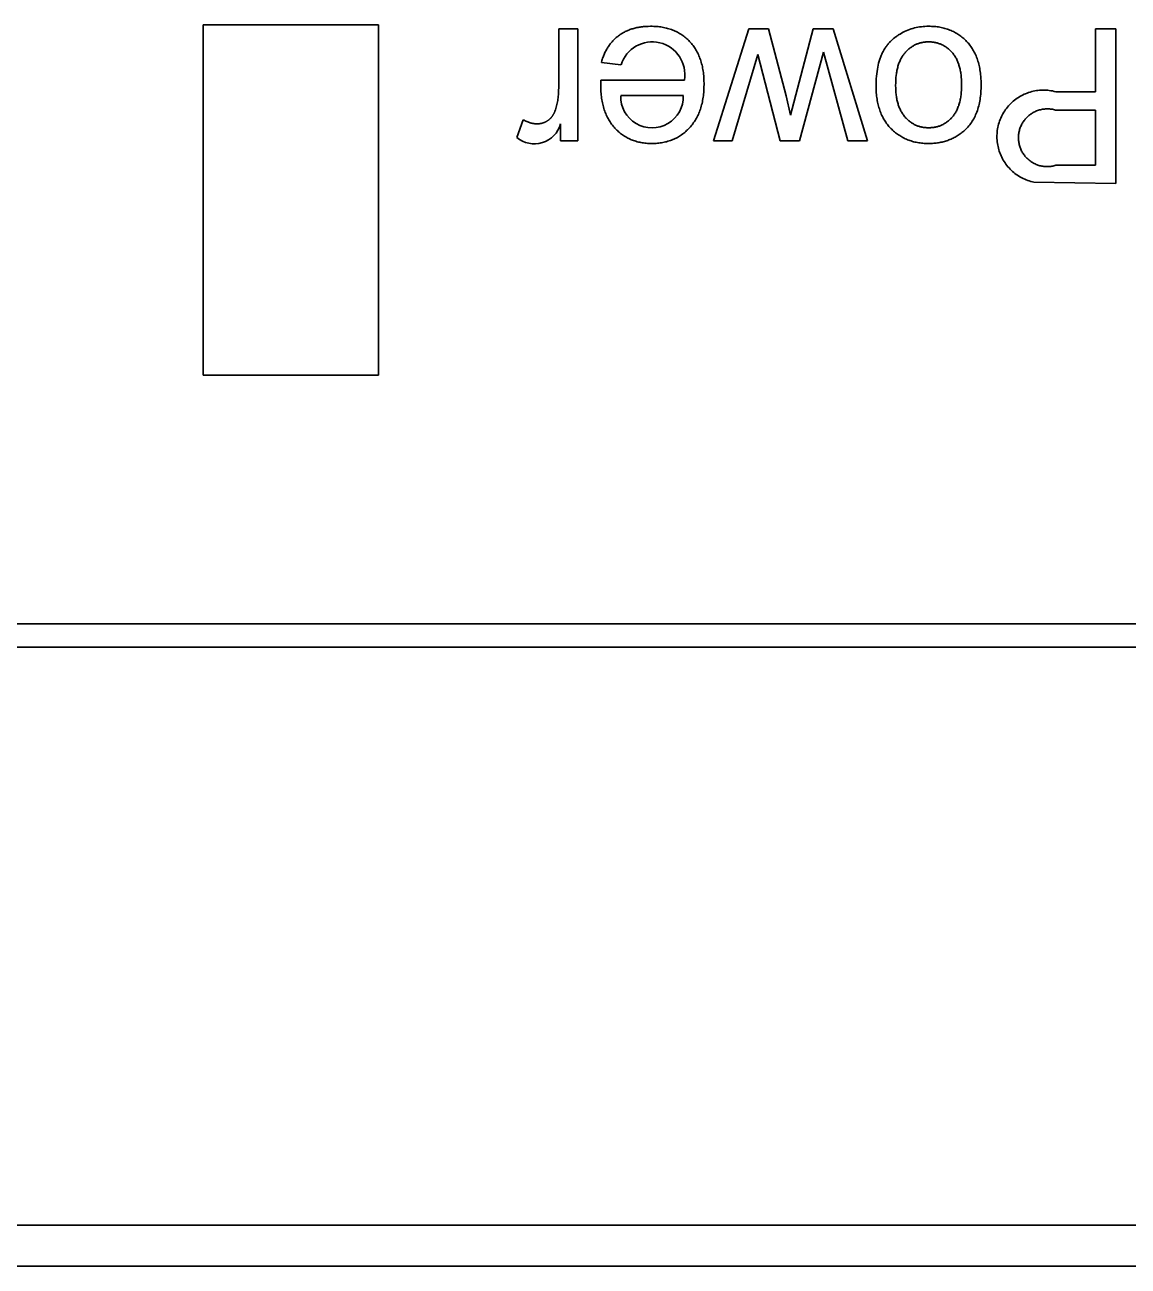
# Model space of a CAD drawing. Extents: x -1322 to 4351, y -2014 to 1793.
# Drawn here: x 684.38 to 703.28, y -631.12 to -609.86 of the extents above; entities that cross this region are included whole.
import ezdxf

# ---------------------------------------------------------------- set-up
doc = ezdxf.new("R2010")
doc.units = 0
doc.header["$MEASUREMENT"] = 0
doc.layers.add('01 Basic thick', color=7, linetype='CONTINUOUS', lineweight=35)

msp = doc.modelspace()

# ---------------------------------------------------------------- linework, layer by layer
at = {"layer": '01 Basic thick'}
for p, q in [((690.436, -609.863), (687.437, -609.863)), ((687.437, -609.863), (687.437, -615.862)), ((690.436, -615.862), (690.436, -609.863)), ((693.525, -609.931), (693.525, -610.936)), ((693.851, -609.931), (693.525, -609.931)), ((693.851, -611.852), (693.851, -609.931)), ((694.564, -610.041), (694.55, -610.05)), ((694.578, -610.031), (694.564, -610.041)), ((694.592, -610.021), (694.578, -610.031)), ((694.606, -610.012), (694.592, -610.021)), ((694.62, -610.004), (694.606, -610.012)), ((694.635, -609.995), (694.62, -610.004)), ((694.65, -609.987), (694.635, -609.995)), ((694.665, -609.979), (694.65, -609.987)), ((694.681, -609.972), (694.665, -609.979)), ((694.697, -609.965), (694.681, -609.972)), ((694.712, -609.958), (694.697, -609.965)), ((694.729, -609.952), (694.712, -609.958)), ((694.745, -609.945), (694.729, -609.952)), ((694.762, -609.939), (694.745, -609.945)), ((694.778, -609.934), (694.762, -609.939)), ((694.795, -609.929), (694.778, -609.934)), ((694.813, -609.924), (694.795, -609.929)), ((694.83, -609.919), (694.813, -609.924)), ((694.848, -609.915), (694.83, -609.919)), ((694.866, -609.911), (694.848, -609.915)), ((694.884, -609.907), (694.866, -609.911)), ((694.903, -609.904), (694.884, -609.907)), ((694.921, -609.901), (694.903, -609.904)), ((694.94, -609.898), (694.921, -609.901)), ((694.959, -609.896), (694.94, -609.898)), ((694.979, -609.894), (694.959, -609.896)), ((695.018, -609.89), (694.979, -609.894)), ((695.059, -609.889), (695.018, -609.89)), ((695.1, -609.888), (695.059, -609.889)), ((695.126, -609.888), (695.1, -609.888)), ((695.152, -609.889), (695.126, -609.888)), ((695.177, -609.89), (695.152, -609.889)), ((695.202, -609.892), (695.177, -609.89)), ((695.227, -609.894), (695.202, -609.892)), ((695.252, -609.897), (695.227, -609.894)), ((695.276, -609.9), (695.252, -609.897)), ((695.3, -609.904), (695.276, -609.9)), ((695.323, -609.908), (695.3, -609.904)), ((695.346, -609.913), (695.323, -609.908)), ((695.369, -609.918), (695.346, -609.913)), ((695.391, -609.924), (695.369, -609.918)), ((695.413, -609.931), (695.391, -609.924)), ((695.435, -609.937), (695.413, -609.931)), ((695.457, -609.945), (695.435, -609.937)), ((695.478, -609.953), (695.457, -609.945)), ((695.498, -609.961), (695.478, -609.953)), ((695.519, -609.97), (695.498, -609.961)), ((695.539, -609.979), (695.519, -609.97)), ((695.558, -609.989), (695.539, -609.979)), ((695.578, -610), (695.558, -609.989)), ((695.597, -610.01), (695.578, -610)), ((695.615, -610.022), (695.597, -610.01)), ((695.634, -610.034), (695.615, -610.022)), ((695.652, -610.046), (695.634, -610.034)), ((696.78, -609.931), (696.179, -611.852)), ((697.118, -609.931), (696.78, -609.931)), ((697.423, -611.081), (697.118, -609.931)), ((697.886, -609.931), (697.498, -611.409)), ((698.227, -609.931), (697.886, -609.931)), ((698.814, -611.852), (698.227, -609.931)), ((699.346, -610.036), (699.334, -610.045)), ((699.359, -610.028), (699.346, -610.036)), ((699.372, -610.021), (699.359, -610.028)), ((699.398, -610.006), (699.372, -610.021)), ((699.424, -609.991), (699.398, -610.006)), ((699.451, -609.978), (699.424, -609.991)), ((699.479, -609.966), (699.451, -609.978)), ((699.506, -609.954), (699.479, -609.966)), ((699.534, -609.944), (699.506, -609.954)), ((699.562, -609.934), (699.534, -609.944)), ((699.591, -609.925), (699.562, -609.934)), ((699.62, -609.917), (699.591, -609.925)), ((699.649, -609.91), (699.62, -609.917)), ((699.678, -609.904), (699.649, -609.91)), ((699.708, -609.899), (699.678, -609.904)), ((699.738, -609.895), (699.708, -609.899)), ((699.769, -609.892), (699.738, -609.895)), ((699.799, -609.89), (699.769, -609.892)), ((699.83, -609.888), (699.799, -609.89)), ((699.861, -609.888), (699.83, -609.888)), ((699.886, -609.888), (699.861, -609.888)), ((699.911, -609.889), (699.886, -609.888)), ((699.936, -609.89), (699.911, -609.889)), ((699.96, -609.892), (699.936, -609.89)), ((699.984, -609.894), (699.96, -609.892)), ((700.007, -609.897), (699.984, -609.894)), ((700.03, -609.9), (700.007, -609.897)), ((700.053, -609.904), (700.03, -609.9)), ((700.076, -609.908), (700.053, -609.904)), ((700.098, -609.913), (700.076, -609.908)), ((700.12, -609.918), (700.098, -609.913)), ((700.142, -609.924), (700.12, -609.918)), ((700.163, -609.931), (700.142, -609.924)), ((700.185, -609.937), (700.163, -609.931)), ((700.205, -609.945), (700.185, -609.937)), ((700.226, -609.952), (700.205, -609.945)), ((700.246, -609.961), (700.226, -609.952)), ((700.266, -609.97), (700.246, -609.961)), ((700.286, -609.979), (700.266, -609.97)), ((700.305, -609.989), (700.286, -609.979)), ((700.324, -609.999), (700.305, -609.989)), ((700.343, -610.01), (700.324, -609.999)), ((700.361, -610.021), (700.343, -610.01)), ((700.379, -610.033), (700.361, -610.021)), ((700.397, -610.046), (700.379, -610.033)), ((702.719, -609.931), (702.719, -611.009)), ((703.07, -609.931), (702.719, -609.931)), ((703.07, -612.582), (703.07, -609.931)), ((694.369, -610.246), (694.36, -610.261)), ((694.378, -610.232), (694.369, -610.246)), ((694.388, -610.218), (694.378, -610.232)), ((694.398, -610.205), (694.388, -610.218)), ((694.408, -610.191), (694.398, -610.205)), ((694.418, -610.178), (694.408, -610.191)), ((694.429, -610.165), (694.418, -610.178)), ((694.44, -610.153), (694.429, -610.165)), ((694.451, -610.14), (694.44, -610.153)), ((694.462, -610.128), (694.451, -610.14)), ((694.474, -610.116), (694.462, -610.128)), ((694.486, -610.105), (694.474, -610.116)), ((694.498, -610.093), (694.486, -610.105)), ((694.511, -610.082), (694.498, -610.093)), ((694.524, -610.071), (694.511, -610.082)), ((694.537, -610.061), (694.524, -610.071)), ((694.55, -610.05), (694.537, -610.061)), ((695.669, -610.059), (695.652, -610.046)), ((695.687, -610.073), (695.669, -610.059)), ((695.704, -610.087), (695.687, -610.073)), ((695.72, -610.101), (695.704, -610.087)), ((695.737, -610.116), (695.72, -610.101)), ((695.752, -610.132), (695.737, -610.116)), ((695.768, -610.148), (695.752, -610.132)), ((695.783, -610.164), (695.768, -610.148)), ((695.798, -610.181), (695.783, -610.164)), ((695.812, -610.198), (695.798, -610.181)), ((695.826, -610.216), (695.812, -610.198)), ((695.839, -610.234), (695.826, -610.216)), ((695.852, -610.252), (695.839, -610.234)), ((695.864, -610.271), (695.852, -610.252)), ((699.127, -610.247), (699.119, -610.259)), ((699.136, -610.235), (699.127, -610.247)), ((699.144, -610.223), (699.136, -610.235)), ((699.153, -610.212), (699.144, -610.223)), ((699.162, -610.201), (699.153, -610.212)), ((699.172, -610.189), (699.162, -610.201)), ((699.181, -610.178), (699.172, -610.189)), ((699.191, -610.168), (699.181, -610.178)), ((699.2, -610.157), (699.191, -610.168)), ((699.21, -610.147), (699.2, -610.157)), ((699.221, -610.136), (699.21, -610.147)), ((699.231, -610.126), (699.221, -610.136)), ((699.242, -610.117), (699.231, -610.126)), ((699.252, -610.107), (699.242, -610.117)), ((699.263, -610.097), (699.252, -610.107)), ((699.275, -610.088), (699.263, -610.097)), ((699.286, -610.079), (699.275, -610.088)), ((699.298, -610.07), (699.286, -610.079)), ((699.31, -610.061), (699.298, -610.07)), ((699.322, -610.053), (699.31, -610.061)), ((699.334, -610.045), (699.322, -610.053)), ((699.555, -610.251), (699.544, -610.259)), ((699.567, -610.243), (699.555, -610.251)), ((699.578, -610.235), (699.567, -610.243)), ((699.59, -610.228), (699.578, -610.235)), ((699.602, -610.22), (699.59, -610.228)), ((699.615, -610.214), (699.602, -610.22)), ((699.627, -610.207), (699.615, -610.214)), ((699.639, -610.202), (699.627, -610.207)), ((699.652, -610.196), (699.639, -610.202)), ((699.665, -610.191), (699.652, -610.196)), ((699.678, -610.186), (699.665, -610.191)), ((699.691, -610.181), (699.678, -610.186)), ((699.704, -610.177), (699.691, -610.181)), ((699.718, -610.173), (699.704, -610.177)), ((699.732, -610.17), (699.718, -610.173)), ((699.745, -610.167), (699.732, -610.17)), ((699.759, -610.164), (699.745, -610.167)), ((699.773, -610.162), (699.759, -610.164)), ((699.788, -610.16), (699.773, -610.162)), ((699.802, -610.158), (699.788, -610.16)), ((699.817, -610.157), (699.802, -610.158)), ((699.831, -610.156), (699.817, -610.157)), ((699.846, -610.155), (699.831, -610.156)), ((699.861, -610.155), (699.846, -610.155)), ((699.877, -610.155), (699.861, -610.155)), ((699.892, -610.156), (699.877, -610.155)), ((699.906, -610.157), (699.892, -610.156)), ((699.921, -610.158), (699.906, -610.157)), ((699.936, -610.16), (699.921, -610.158)), ((699.95, -610.162), (699.936, -610.16)), ((699.964, -610.164), (699.95, -610.162)), ((699.978, -610.167), (699.964, -610.164)), ((699.992, -610.17), (699.978, -610.167)), ((700.006, -610.173), (699.992, -610.17)), ((700.019, -610.177), (700.006, -610.173)), ((700.033, -610.181), (700.019, -610.177)), ((700.046, -610.186), (700.033, -610.181)), ((700.059, -610.19), (700.046, -610.186)), ((700.072, -610.196), (700.059, -610.19)), ((700.085, -610.201), (700.072, -610.196)), ((700.097, -610.207), (700.085, -610.201)), ((700.11, -610.213), (700.097, -610.207)), ((700.122, -610.22), (700.11, -610.213)), ((700.134, -610.227), (700.122, -610.22)), ((700.146, -610.234), (700.134, -610.227)), ((700.158, -610.242), (700.146, -610.234)), ((700.169, -610.25), (700.158, -610.242)), ((700.181, -610.259), (700.169, -610.25)), ((700.415, -610.058), (700.397, -610.046)), ((700.432, -610.072), (700.415, -610.058)), ((700.449, -610.086), (700.432, -610.072)), ((700.465, -610.1), (700.449, -610.086)), ((700.481, -610.115), (700.465, -610.1)), ((700.497, -610.13), (700.481, -610.115)), ((700.513, -610.146), (700.497, -610.13)), ((700.528, -610.163), (700.513, -610.146)), ((700.543, -610.179), (700.528, -610.163)), ((700.558, -610.197), (700.543, -610.179)), ((700.571, -610.214), (700.558, -610.197)), ((700.585, -610.233), (700.571, -610.214)), ((700.598, -610.251), (700.585, -610.233)), ((700.61, -610.27), (700.598, -610.251)), ((694.272, -610.454), (694.266, -610.472)), ((694.278, -610.436), (694.272, -610.454)), ((694.284, -610.419), (694.278, -610.436)), ((694.29, -610.402), (694.284, -610.419)), ((694.297, -610.385), (694.29, -610.402)), ((694.304, -610.369), (694.297, -610.385)), ((694.311, -610.353), (694.304, -610.369)), ((694.318, -610.337), (694.311, -610.353)), ((694.326, -610.321), (694.318, -610.337)), ((694.334, -610.306), (694.326, -610.321)), ((694.343, -610.29), (694.334, -610.306)), ((694.351, -610.275), (694.343, -610.29)), ((694.36, -610.261), (694.351, -610.275)), ((695.876, -610.29), (695.864, -610.271)), ((695.887, -610.31), (695.876, -610.29)), ((695.898, -610.33), (695.887, -610.31)), ((695.909, -610.351), (695.898, -610.33)), ((695.919, -610.372), (695.909, -610.351)), ((695.928, -610.393), (695.919, -610.372)), ((695.937, -610.415), (695.928, -610.393)), ((695.945, -610.437), (695.937, -610.415)), ((695.953, -610.459), (695.945, -610.437)), ((695.961, -610.482), (695.953, -610.459)), ((696.496, -611.852), (696.936, -610.371)), ((696.936, -610.371), (697.319, -611.852)), ((697.653, -611.852), (698.059, -610.331)), ((698.059, -610.331), (698.478, -611.852)), ((699.02, -610.467), (699.015, -610.484)), ((699.025, -610.452), (699.02, -610.467)), ((699.03, -610.436), (699.025, -610.452)), ((699.036, -610.421), (699.03, -610.436)), ((699.042, -610.406), (699.036, -610.421)), ((699.048, -610.391), (699.042, -610.406)), ((699.054, -610.377), (699.048, -610.391)), ((699.06, -610.363), (699.054, -610.377)), ((699.067, -610.349), (699.06, -610.363)), ((699.074, -610.336), (699.067, -610.349)), ((699.081, -610.322), (699.074, -610.336)), ((699.088, -610.309), (699.081, -610.322)), ((699.096, -610.297), (699.088, -610.309)), ((699.103, -610.284), (699.096, -610.297)), ((699.111, -610.271), (699.103, -610.284)), ((699.119, -610.259), (699.111, -610.271)), ((699.38, -610.459), (699.373, -610.474)), ((699.388, -610.444), (699.38, -610.459)), ((699.396, -610.43), (699.388, -610.444)), ((699.404, -610.416), (699.396, -610.43)), ((699.412, -610.402), (699.404, -610.416)), ((699.421, -610.389), (699.412, -610.402)), ((699.43, -610.376), (699.421, -610.389)), ((699.439, -610.364), (699.43, -610.376)), ((699.448, -610.352), (699.439, -610.364)), ((699.458, -610.34), (699.448, -610.352)), ((699.468, -610.329), (699.458, -610.34)), ((699.479, -610.318), (699.468, -610.329)), ((699.489, -610.307), (699.479, -610.318)), ((699.5, -610.297), (699.489, -610.307)), ((699.511, -610.287), (699.5, -610.297)), ((699.521, -610.277), (699.511, -610.287)), ((699.533, -610.268), (699.521, -610.277)), ((699.544, -610.259), (699.533, -610.268)), ((700.192, -610.267), (700.181, -610.259)), ((700.203, -610.277), (700.192, -610.267)), ((700.214, -610.286), (700.203, -610.277)), ((700.225, -610.296), (700.214, -610.286)), ((700.235, -610.306), (700.225, -610.296)), ((700.246, -610.317), (700.235, -610.306)), ((700.256, -610.328), (700.246, -610.317)), ((700.266, -610.339), (700.256, -610.328)), ((700.276, -610.351), (700.266, -610.339)), ((700.286, -610.363), (700.276, -610.351)), ((700.295, -610.375), (700.286, -610.363)), ((700.304, -610.388), (700.295, -610.375)), ((700.313, -610.401), (700.304, -610.388)), ((700.321, -610.414), (700.313, -610.401)), ((700.329, -610.428), (700.321, -610.414)), ((700.337, -610.442), (700.329, -610.428)), ((700.344, -610.457), (700.337, -610.442)), ((700.351, -610.472), (700.344, -610.457)), ((700.622, -610.29), (700.61, -610.27)), ((700.633, -610.31), (700.622, -610.29)), ((700.644, -610.33), (700.633, -610.31)), ((700.655, -610.351), (700.644, -610.33)), ((700.665, -610.372), (700.655, -610.351)), ((700.674, -610.394), (700.665, -610.372)), ((700.683, -610.416), (700.674, -610.394)), ((700.692, -610.439), (700.683, -610.416)), ((700.7, -610.462), (700.692, -610.439)), ((700.707, -610.485), (700.7, -610.462)), ((694.266, -610.472), (694.256, -610.508)), ((694.256, -610.508), (694.592, -610.55)), ((695.968, -610.505), (695.961, -610.482)), ((695.974, -610.529), (695.968, -610.505)), ((695.98, -610.553), (695.974, -610.529)), ((695.986, -610.578), (695.98, -610.553)), ((695.991, -610.603), (695.986, -610.578)), ((695.996, -610.628), (695.991, -610.603)), ((696, -610.654), (695.996, -610.628)), ((696.003, -610.68), (696, -610.654)), ((696.007, -610.707), (696.003, -610.68)), ((698.978, -610.663), (698.973, -610.702)), ((698.984, -610.624), (698.978, -610.663)), ((698.99, -610.587), (698.984, -610.624)), ((698.998, -610.552), (698.99, -610.587)), ((699.006, -610.517), (698.998, -610.552)), ((699.015, -610.484), (699.006, -610.517)), ((699.316, -610.666), (699.313, -610.685)), ((699.32, -610.646), (699.316, -610.666)), ((699.324, -610.627), (699.32, -610.646)), ((699.328, -610.609), (699.324, -610.627)), ((699.333, -610.591), (699.328, -610.609)), ((699.337, -610.573), (699.333, -610.591)), ((699.343, -610.556), (699.337, -610.573)), ((699.348, -610.539), (699.343, -610.556)), ((699.354, -610.522), (699.348, -610.539)), ((699.36, -610.506), (699.354, -610.522)), ((699.367, -610.49), (699.36, -610.506)), ((699.373, -610.474), (699.367, -610.49)), ((700.358, -610.487), (700.351, -610.472)), ((700.365, -610.503), (700.358, -610.487)), ((700.371, -610.519), (700.365, -610.503)), ((700.377, -610.535), (700.371, -610.519)), ((700.382, -610.552), (700.377, -610.535)), ((700.387, -610.569), (700.382, -610.552)), ((700.392, -610.586), (700.387, -610.569)), ((700.397, -610.604), (700.392, -610.586)), ((700.401, -610.622), (700.397, -610.604)), ((700.405, -610.641), (700.401, -610.622)), ((700.409, -610.66), (700.405, -610.641)), ((700.412, -610.679), (700.409, -610.66)), ((700.415, -610.699), (700.412, -610.679)), ((700.714, -610.509), (700.707, -610.485)), ((700.721, -610.534), (700.714, -610.509)), ((700.727, -610.559), (700.721, -610.534)), ((700.732, -610.584), (700.727, -610.559)), ((700.738, -610.61), (700.732, -610.584)), ((700.742, -610.636), (700.738, -610.61)), ((700.746, -610.662), (700.742, -610.636)), ((700.75, -610.69), (700.746, -610.662)), ((694.246, -610.808), (694.245, -610.895)), ((695.678, -610.808), (694.246, -610.808)), ((696.009, -610.734), (696.007, -610.707)), ((696.011, -610.761), (696.009, -610.734)), ((696.013, -610.789), (696.011, -610.761)), ((696.014, -610.817), (696.013, -610.789)), ((696.015, -610.875), (696.014, -610.817)), ((696.014, -610.935), (696.015, -610.875)), ((698.963, -610.873), (698.962, -610.918)), ((698.964, -610.828), (698.963, -610.873)), ((698.966, -610.785), (698.964, -610.828)), ((698.969, -610.743), (698.966, -610.785)), ((698.973, -610.702), (698.969, -610.743)), ((699.298, -610.856), (699.297, -610.903)), ((699.3, -610.811), (699.298, -610.856)), ((699.303, -610.768), (699.3, -610.811)), ((699.307, -610.726), (699.303, -610.768)), ((699.31, -610.705), (699.307, -610.726)), ((699.313, -610.685), (699.31, -610.705)), ((700.418, -610.719), (700.415, -610.699)), ((700.422, -610.76), (700.418, -610.719)), ((700.425, -610.802), (700.422, -610.76)), ((700.427, -610.846), (700.425, -610.802)), ((700.428, -610.892), (700.427, -610.846)), ((700.427, -610.937), (700.428, -610.892)), ((700.753, -610.717), (700.75, -610.69)), ((700.756, -610.745), (700.753, -610.717)), ((700.758, -610.774), (700.756, -610.745)), ((700.761, -610.832), (700.758, -610.774)), ((700.762, -610.892), (700.761, -610.832)), ((700.761, -610.925), (700.762, -610.892)), ((693.517, -611.087), (693.515, -611.111)), ((693.52, -611.062), (693.517, -611.087)), ((693.522, -611.038), (693.52, -611.062)), ((693.524, -610.988), (693.522, -611.038)), ((693.525, -610.936), (693.524, -610.988)), ((694.245, -610.895), (694.246, -610.954)), ((694.246, -610.954), (694.249, -611.011)), ((694.249, -611.011), (694.251, -611.038)), ((694.251, -611.038), (694.253, -611.066)), ((694.253, -611.066), (694.257, -611.093)), ((694.257, -611.093), (694.26, -611.119)), ((695.661, -611.076), (694.588, -611.076)), ((695.996, -611.131), (696, -611.104)), ((696, -611.104), (696.003, -611.077)), ((696.003, -611.077), (696.007, -611.049)), ((696.007, -611.049), (696.009, -611.021)), ((696.009, -611.021), (696.011, -610.993)), ((696.011, -610.993), (696.013, -610.964)), ((696.013, -610.964), (696.014, -610.935)), ((697.498, -611.409), (697.423, -611.081)), ((698.962, -610.918), (698.963, -610.947)), ((698.963, -610.947), (698.963, -610.975)), ((698.963, -610.975), (698.965, -611.003)), ((698.965, -611.003), (698.966, -611.03)), ((698.966, -611.03), (698.969, -611.057)), ((698.969, -611.057), (698.971, -611.083)), ((698.971, -611.083), (698.974, -611.109)), ((699.297, -610.903), (699.298, -610.946)), ((699.298, -610.946), (699.3, -610.989)), ((699.3, -610.989), (699.303, -611.03)), ((699.303, -611.03), (699.305, -611.05)), ((699.305, -611.05), (699.307, -611.07)), ((699.307, -611.07), (699.31, -611.089)), ((699.31, -611.089), (699.313, -611.108)), ((700.409, -611.123), (700.412, -611.104)), ((700.412, -611.104), (700.415, -611.084)), ((700.415, -611.084), (700.418, -611.064)), ((700.418, -611.064), (700.422, -611.023)), ((700.422, -611.023), (700.425, -610.981)), ((700.425, -610.981), (700.427, -610.937)), ((700.748, -611.112), (700.751, -611.082)), ((700.751, -611.082), (700.755, -611.051)), ((700.755, -611.051), (700.757, -611.021)), ((700.757, -611.021), (700.759, -610.989)), ((700.759, -610.989), (700.761, -610.957)), ((700.761, -610.957), (700.761, -610.925)), ((701.4, -611.106), (701.377, -611.121)), ((701.423, -611.092), (701.4, -611.106)), ((701.448, -611.078), (701.423, -611.092)), ((701.472, -611.065), (701.448, -611.078)), ((701.497, -611.053), (701.472, -611.065)), ((701.523, -611.042), (701.497, -611.053)), ((701.548, -611.032), (701.523, -611.042)), ((701.574, -611.022), (701.548, -611.032)), ((701.601, -611.014), (701.574, -611.022)), ((701.628, -611.007), (701.601, -611.014)), ((701.654, -611), (701.628, -611.007)), ((701.682, -610.994), (701.654, -611)), ((701.709, -610.99), (701.682, -610.994)), ((701.736, -610.986), (701.709, -610.99)), ((701.764, -610.983), (701.736, -610.986)), ((701.792, -610.982), (701.764, -610.983)), ((701.819, -610.981), (701.792, -610.982)), ((701.847, -610.981), (701.819, -610.981)), ((701.875, -610.982), (701.847, -610.981)), ((701.902, -610.984), (701.875, -610.982)), ((701.93, -610.987), (701.902, -610.984)), ((701.957, -610.991), (701.93, -610.987)), ((701.985, -610.996), (701.957, -610.991)), ((702.012, -611.002), (701.985, -610.996)), ((702.039, -611.009), (702.012, -611.002)), ((702.719, -611.009), (702.039, -611.009)), ((693.471, -611.317), (693.466, -611.331)), ((693.477, -611.295), (693.471, -611.317)), ((693.483, -611.273), (693.477, -611.295)), ((693.489, -611.25), (693.483, -611.273)), ((693.494, -611.228), (693.489, -611.25)), ((693.499, -611.205), (693.494, -611.228)), ((693.504, -611.182), (693.499, -611.205)), ((693.508, -611.158), (693.504, -611.182)), ((693.511, -611.135), (693.508, -611.158)), ((693.515, -611.111), (693.511, -611.135)), ((694.26, -611.119), (694.264, -611.146)), ((694.264, -611.146), (694.269, -611.171)), ((694.269, -611.171), (694.274, -611.197)), ((694.274, -611.197), (694.279, -611.222)), ((694.279, -611.222), (694.285, -611.246)), ((694.285, -611.246), (694.292, -611.27)), ((694.292, -611.27), (694.298, -611.294)), ((694.298, -611.294), (694.306, -611.317)), ((694.306, -611.317), (694.314, -611.34)), ((695.945, -611.329), (695.953, -611.305)), ((695.953, -611.305), (695.96, -611.282)), ((695.96, -611.282), (695.967, -611.258)), ((695.967, -611.258), (695.974, -611.233)), ((695.974, -611.233), (695.98, -611.208)), ((695.98, -611.208), (695.986, -611.183)), ((695.986, -611.183), (695.991, -611.157)), ((695.991, -611.157), (695.996, -611.131)), ((698.974, -611.109), (698.978, -611.135)), ((698.978, -611.135), (698.982, -611.16)), ((698.982, -611.16), (698.987, -611.185)), ((698.987, -611.185), (698.992, -611.21)), ((698.992, -611.21), (698.998, -611.234)), ((698.998, -611.234), (699.004, -611.258)), ((699.004, -611.258), (699.011, -611.281)), ((699.011, -611.281), (699.018, -611.304)), ((699.018, -611.304), (699.025, -611.327)), ((699.313, -611.108), (699.316, -611.127)), ((699.316, -611.127), (699.32, -611.145)), ((699.32, -611.145), (699.324, -611.163)), ((699.324, -611.163), (699.328, -611.181)), ((699.328, -611.181), (699.333, -611.198)), ((699.333, -611.198), (699.338, -611.215)), ((699.338, -611.215), (699.343, -611.232)), ((699.343, -611.232), (699.348, -611.248)), ((699.348, -611.248), (699.354, -611.264)), ((699.354, -611.264), (699.36, -611.28)), ((699.36, -611.28), (699.367, -611.295)), ((699.367, -611.295), (699.374, -611.31)), ((699.374, -611.31), (699.381, -611.325)), ((700.344, -611.326), (700.351, -611.311)), ((700.351, -611.311), (700.358, -611.296)), ((700.358, -611.296), (700.365, -611.28)), ((700.365, -611.28), (700.371, -611.264)), ((700.371, -611.264), (700.377, -611.248)), ((700.377, -611.248), (700.382, -611.231)), ((700.382, -611.231), (700.387, -611.214)), ((700.387, -611.214), (700.392, -611.197)), ((700.392, -611.197), (700.397, -611.179)), ((700.397, -611.179), (700.401, -611.161)), ((700.401, -611.161), (700.405, -611.142)), ((700.405, -611.142), (700.409, -611.123)), ((700.697, -611.331), (700.705, -611.305)), ((700.705, -611.305), (700.713, -611.279)), ((700.713, -611.279), (700.72, -611.253)), ((700.72, -611.253), (700.727, -611.226)), ((700.727, -611.226), (700.733, -611.198)), ((700.733, -611.198), (700.738, -611.17)), ((700.738, -611.17), (700.743, -611.141)), ((700.743, -611.141), (700.748, -611.112)), ((701.18, -611.315), (701.165, -611.338)), ((701.197, -611.293), (701.18, -611.315)), ((701.214, -611.271), (701.197, -611.293)), ((701.232, -611.25), (701.214, -611.271)), ((701.251, -611.229), (701.232, -611.25)), ((701.27, -611.21), (701.251, -611.229)), ((701.29, -611.191), (701.27, -611.21)), ((701.311, -611.172), (701.29, -611.191)), ((701.332, -611.154), (701.311, -611.172)), ((701.354, -611.138), (701.332, -611.154)), ((701.377, -611.121), (701.354, -611.138)), ((701.778, -611.317), (701.762, -611.321)), ((701.795, -611.313), (701.778, -611.317)), ((701.812, -611.31), (701.795, -611.313)), ((701.829, -611.307), (701.812, -611.31)), ((701.846, -611.305), (701.829, -611.307)), ((701.863, -611.304), (701.846, -611.305)), ((701.881, -611.303), (701.863, -611.304)), ((701.898, -611.303), (701.881, -611.303)), ((701.915, -611.303), (701.898, -611.303)), ((701.932, -611.304), (701.915, -611.303)), ((701.949, -611.305), (701.932, -611.304)), ((701.966, -611.308), (701.949, -611.305)), ((701.983, -611.31), (701.966, -611.308)), ((702, -611.314), (701.983, -611.31)), ((702.017, -611.318), (702, -611.314)), ((702.033, -611.322), (702.017, -611.318)), ((692.919, -611.488), (692.807, -611.79)), ((692.934, -611.497), (692.919, -611.488)), ((692.949, -611.505), (692.934, -611.497)), ((692.964, -611.512), (692.949, -611.505)), ((692.979, -611.519), (692.964, -611.512)), ((692.994, -611.525), (692.979, -611.519)), ((693.009, -611.531), (692.994, -611.525)), ((693.024, -611.536), (693.009, -611.531)), ((693.289, -611.531), (693.283, -611.533)), ((693.294, -611.528), (693.289, -611.531)), ((693.3, -611.525), (693.294, -611.528)), ((693.306, -611.522), (693.3, -611.525)), ((693.311, -611.519), (693.306, -611.522)), ((693.317, -611.516), (693.311, -611.519)), ((693.323, -611.513), (693.317, -611.516)), ((693.328, -611.509), (693.323, -611.513)), ((693.333, -611.506), (693.328, -611.509)), ((693.339, -611.502), (693.333, -611.506)), ((693.344, -611.498), (693.339, -611.502)), ((693.35, -611.494), (693.344, -611.498)), ((693.355, -611.49), (693.35, -611.494)), ((693.36, -611.486), (693.355, -611.49)), ((693.365, -611.482), (693.36, -611.486)), ((693.37, -611.478), (693.365, -611.482)), ((693.375, -611.473), (693.37, -611.478)), ((693.38, -611.469), (693.375, -611.473)), ((693.385, -611.464), (693.38, -611.469)), ((693.389, -611.459), (693.385, -611.464)), ((693.394, -611.454), (693.389, -611.459)), ((693.398, -611.45), (693.394, -611.454)), ((693.402, -611.444), (693.398, -611.45)), ((693.407, -611.439), (693.402, -611.444)), ((693.411, -611.434), (693.407, -611.439)), ((693.415, -611.429), (693.411, -611.434)), ((693.419, -611.423), (693.415, -611.429)), ((693.423, -611.418), (693.419, -611.423)), ((693.426, -611.412), (693.423, -611.418)), ((693.43, -611.407), (693.426, -611.412)), ((693.433, -611.401), (693.43, -611.407)), ((693.437, -611.395), (693.433, -611.401)), ((693.44, -611.389), (693.437, -611.395)), ((693.443, -611.383), (693.44, -611.389)), ((693.447, -611.377), (693.443, -611.383)), ((693.45, -611.37), (693.447, -611.377)), ((693.453, -611.364), (693.45, -611.37)), ((693.455, -611.358), (693.453, -611.364)), ((693.458, -611.351), (693.455, -611.358)), ((693.461, -611.344), (693.458, -611.351)), ((693.466, -611.331), (693.461, -611.344)), ((694.314, -611.34), (694.322, -611.362)), ((694.322, -611.362), (694.331, -611.384)), ((694.331, -611.384), (694.34, -611.406)), ((694.34, -611.406), (694.35, -611.427)), ((694.35, -611.427), (694.36, -611.448)), ((694.36, -611.448), (694.371, -611.468)), ((694.371, -611.468), (694.382, -611.488)), ((694.382, -611.488), (694.394, -611.508)), ((694.394, -611.508), (694.406, -611.527)), ((694.406, -611.527), (694.418, -611.546)), ((695.837, -611.538), (695.85, -611.519)), ((695.85, -611.519), (695.863, -611.5)), ((695.863, -611.5), (695.875, -611.48)), ((695.875, -611.48), (695.886, -611.46)), ((695.886, -611.46), (695.897, -611.439)), ((695.897, -611.439), (695.908, -611.418)), ((695.908, -611.418), (695.918, -611.396)), ((695.918, -611.396), (695.927, -611.374)), ((695.927, -611.374), (695.936, -611.352)), ((695.936, -611.352), (695.945, -611.329)), ((699.025, -611.327), (699.033, -611.349)), ((699.033, -611.349), (699.042, -611.371)), ((699.042, -611.371), (699.051, -611.392)), ((699.051, -611.392), (699.061, -611.413)), ((699.061, -611.413), (699.071, -611.434)), ((699.071, -611.434), (699.081, -611.454)), ((699.081, -611.454), (699.092, -611.474)), ((699.092, -611.474), (699.104, -611.494)), ((699.104, -611.494), (699.116, -611.513)), ((699.116, -611.513), (699.128, -611.531)), ((699.128, -611.531), (699.141, -611.55)), ((699.381, -611.325), (699.388, -611.339)), ((699.388, -611.339), (699.396, -611.353)), ((699.396, -611.353), (699.404, -611.367)), ((699.404, -611.367), (699.412, -611.38)), ((699.412, -611.38), (699.421, -611.393)), ((699.421, -611.393), (699.43, -611.406)), ((699.43, -611.406), (699.439, -611.418)), ((699.439, -611.418), (699.449, -611.43)), ((699.449, -611.43), (699.459, -611.442)), ((699.459, -611.442), (699.469, -611.453)), ((699.469, -611.453), (699.48, -611.464)), ((699.48, -611.464), (699.49, -611.475)), ((699.49, -611.475), (699.501, -611.485)), ((699.501, -611.485), (699.512, -611.495)), ((699.512, -611.495), (699.522, -611.505)), ((699.522, -611.505), (699.534, -611.514)), ((699.534, -611.514), (699.545, -611.523)), ((699.545, -611.523), (699.556, -611.531)), ((699.556, -611.531), (699.568, -611.539)), ((700.158, -611.539), (700.169, -611.531)), ((700.169, -611.531), (700.181, -611.523)), ((700.181, -611.523), (700.192, -611.514)), ((700.192, -611.514), (700.203, -611.505)), ((700.203, -611.505), (700.214, -611.495)), ((700.214, -611.495), (700.225, -611.486)), ((700.225, -611.486), (700.235, -611.475)), ((700.235, -611.475), (700.246, -611.465)), ((700.246, -611.465), (700.256, -611.454)), ((700.256, -611.454), (700.266, -611.443)), ((700.266, -611.443), (700.276, -611.431)), ((700.276, -611.431), (700.286, -611.419)), ((700.286, -611.419), (700.295, -611.407)), ((700.295, -611.407), (700.304, -611.394)), ((700.304, -611.394), (700.313, -611.381)), ((700.313, -611.381), (700.321, -611.368)), ((700.321, -611.368), (700.329, -611.354)), ((700.329, -611.354), (700.337, -611.34)), ((700.337, -611.34), (700.344, -611.326)), ((700.595, -611.536), (700.609, -611.515)), ((700.609, -611.515), (700.622, -611.494)), ((700.622, -611.494), (700.634, -611.472)), ((700.634, -611.472), (700.646, -611.45)), ((700.646, -611.45), (700.657, -611.427)), ((700.657, -611.427), (700.668, -611.404)), ((700.668, -611.404), (700.678, -611.38)), ((700.678, -611.38), (700.688, -611.356)), ((700.688, -611.356), (700.697, -611.331)), ((701.078, -611.511), (701.069, -611.537)), ((701.088, -611.485), (701.078, -611.511)), ((701.099, -611.46), (701.088, -611.485)), ((701.11, -611.434), (701.099, -611.46)), ((701.122, -611.409), (701.11, -611.434)), ((701.136, -611.385), (701.122, -611.409)), ((701.15, -611.361), (701.136, -611.385)), ((701.165, -611.338), (701.15, -611.361)), ((701.478, -611.531), (701.469, -611.546)), ((701.488, -611.517), (701.478, -611.531)), ((701.498, -611.503), (701.488, -611.517)), ((701.508, -611.489), (701.498, -611.503)), ((701.519, -611.476), (701.508, -611.489)), ((701.531, -611.463), (701.519, -611.476)), ((701.542, -611.451), (701.531, -611.463)), ((701.555, -611.439), (701.542, -611.451)), ((701.567, -611.427), (701.555, -611.439)), ((701.58, -611.416), (701.567, -611.427)), ((701.594, -611.405), (701.58, -611.416)), ((701.608, -611.395), (701.594, -611.405)), ((701.622, -611.385), (701.608, -611.395)), ((701.636, -611.376), (701.622, -611.385)), ((701.651, -611.367), (701.636, -611.376)), ((701.666, -611.359), (701.651, -611.367)), ((701.681, -611.351), (701.666, -611.359)), ((701.697, -611.344), (701.681, -611.351)), ((701.713, -611.337), (701.697, -611.344)), ((701.729, -611.331), (701.713, -611.337)), ((701.745, -611.326), (701.729, -611.331)), ((701.762, -611.321), (701.745, -611.326)), ((702.719, -611.322), (702.033, -611.322)), ((702.719, -612.269), (702.719, -611.322)), ((693.039, -611.541), (693.024, -611.536)), ((693.054, -611.545), (693.039, -611.541)), ((693.068, -611.549), (693.054, -611.545)), ((693.076, -611.55), (693.068, -611.549)), ((693.083, -611.552), (693.076, -611.55)), ((693.091, -611.553), (693.083, -611.552)), ((693.098, -611.554), (693.091, -611.553)), ((693.106, -611.555), (693.098, -611.554)), ((693.113, -611.556), (693.106, -611.555)), ((693.121, -611.557), (693.113, -611.556)), ((693.128, -611.557), (693.121, -611.557)), ((693.136, -611.558), (693.128, -611.557)), ((693.143, -611.558), (693.136, -611.558)), ((693.15, -611.558), (693.143, -611.558)), ((693.158, -611.558), (693.15, -611.558)), ((693.164, -611.558), (693.158, -611.558)), ((693.171, -611.558), (693.164, -611.558)), ((693.178, -611.558), (693.171, -611.558)), ((693.184, -611.557), (693.178, -611.558)), ((693.191, -611.557), (693.184, -611.557)), ((693.197, -611.556), (693.191, -611.557)), ((693.204, -611.555), (693.197, -611.556)), ((693.21, -611.554), (693.204, -611.555)), ((693.216, -611.553), (693.21, -611.554)), ((693.222, -611.552), (693.216, -611.553)), ((693.229, -611.551), (693.222, -611.552)), ((693.235, -611.549), (693.229, -611.551)), ((693.241, -611.548), (693.235, -611.549)), ((693.247, -611.546), (693.241, -611.548)), ((693.253, -611.544), (693.247, -611.546)), ((693.259, -611.542), (693.253, -611.544)), ((693.265, -611.54), (693.259, -611.542)), ((693.271, -611.538), (693.265, -611.54)), ((693.277, -611.536), (693.271, -611.538)), ((693.283, -611.533), (693.277, -611.536)), ((693.557, -611.561), (693.557, -611.852)), ((694.418, -611.546), (694.432, -611.564)), ((694.432, -611.564), (694.445, -611.582)), ((694.445, -611.582), (694.459, -611.599)), ((694.459, -611.599), (694.474, -611.616)), ((694.474, -611.616), (694.489, -611.633)), ((694.489, -611.633), (694.504, -611.649)), ((694.504, -611.649), (694.52, -611.665)), ((694.52, -611.665), (694.536, -611.68)), ((694.536, -611.68), (694.552, -611.694)), ((694.552, -611.694), (694.568, -611.708)), ((694.568, -611.708), (694.585, -611.722)), ((694.585, -611.722), (694.602, -611.735)), ((694.602, -611.735), (694.62, -611.748)), ((695.613, -611.757), (695.631, -611.744)), ((695.631, -611.744), (695.649, -611.732)), ((695.649, -611.732), (695.667, -611.718)), ((695.667, -611.718), (695.684, -611.704)), ((695.684, -611.704), (695.701, -611.69)), ((695.701, -611.69), (695.717, -611.675)), ((695.717, -611.675), (695.734, -611.66)), ((695.734, -611.66), (695.75, -611.644)), ((695.75, -611.644), (695.765, -611.627)), ((695.765, -611.627), (695.781, -611.61)), ((695.781, -611.61), (695.796, -611.593)), ((695.796, -611.593), (695.81, -611.575)), ((695.81, -611.575), (695.824, -611.557)), ((695.824, -611.557), (695.837, -611.538)), ((699.141, -611.55), (699.155, -611.568)), ((699.155, -611.568), (699.169, -611.585)), ((699.169, -611.585), (699.183, -611.602)), ((699.183, -611.602), (699.198, -611.619)), ((699.198, -611.619), (699.214, -611.636)), ((699.214, -611.636), (699.23, -611.652)), ((699.23, -611.652), (699.246, -611.667)), ((699.246, -611.667), (699.262, -611.682)), ((699.262, -611.682), (699.279, -611.696)), ((699.279, -611.696), (699.296, -611.71)), ((699.296, -611.71), (699.313, -611.724)), ((699.313, -611.724), (699.331, -611.737)), ((699.331, -611.737), (699.349, -611.749)), ((699.568, -611.539), (699.58, -611.547)), ((699.58, -611.547), (699.591, -611.554)), ((699.591, -611.554), (699.603, -611.561)), ((699.603, -611.561), (699.616, -611.568)), ((699.616, -611.568), (699.628, -611.574)), ((699.628, -611.574), (699.64, -611.58)), ((699.64, -611.58), (699.653, -611.586)), ((699.653, -611.586), (699.666, -611.591)), ((699.666, -611.591), (699.679, -611.596)), ((699.679, -611.596), (699.692, -611.6)), ((699.692, -611.6), (699.705, -611.604)), ((699.705, -611.604), (699.719, -611.608)), ((699.719, -611.608), (699.732, -611.611)), ((699.732, -611.611), (699.746, -611.614)), ((699.746, -611.614), (699.76, -611.617)), ((699.76, -611.617), (699.774, -611.62)), ((699.774, -611.62), (699.788, -611.621)), ((699.788, -611.621), (699.802, -611.623)), ((699.802, -611.623), (699.817, -611.624)), ((699.817, -611.624), (699.832, -611.625)), ((699.832, -611.625), (699.846, -611.626)), ((699.846, -611.626), (699.861, -611.626)), ((699.861, -611.626), (699.877, -611.626)), ((699.877, -611.626), (699.892, -611.625)), ((699.892, -611.625), (699.906, -611.624)), ((699.906, -611.624), (699.921, -611.623)), ((699.921, -611.623), (699.936, -611.621)), ((699.936, -611.621), (699.95, -611.62)), ((699.95, -611.62), (699.964, -611.617)), ((699.964, -611.617), (699.978, -611.614)), ((699.978, -611.614), (699.992, -611.611)), ((699.992, -611.611), (700.006, -611.608)), ((700.006, -611.608), (700.019, -611.604)), ((700.019, -611.604), (700.033, -611.6)), ((700.033, -611.6), (700.046, -611.596)), ((700.046, -611.596), (700.059, -611.591)), ((700.059, -611.591), (700.072, -611.586)), ((700.072, -611.586), (700.085, -611.58)), ((700.085, -611.58), (700.097, -611.574)), ((700.097, -611.574), (700.11, -611.568)), ((700.11, -611.568), (700.122, -611.561)), ((700.122, -611.561), (700.134, -611.554)), ((700.134, -611.554), (700.146, -611.547)), ((700.146, -611.547), (700.158, -611.539)), ((700.369, -611.754), (700.385, -611.743)), ((700.385, -611.743), (700.402, -611.732)), ((700.402, -611.732), (700.418, -611.72)), ((700.418, -611.72), (700.434, -611.708)), ((700.434, -611.708), (700.45, -611.695)), ((700.45, -611.695), (700.466, -611.682)), ((700.466, -611.682), (700.484, -611.665)), ((700.484, -611.665), (700.501, -611.649)), ((700.501, -611.649), (700.519, -611.631)), ((700.519, -611.631), (700.535, -611.613)), ((700.535, -611.613), (700.551, -611.595)), ((700.551, -611.595), (700.566, -611.576)), ((700.566, -611.576), (700.581, -611.556)), ((700.581, -611.556), (700.595, -611.536)), ((701.034, -611.728), (701.033, -611.755)), ((701.036, -611.7), (701.034, -611.728)), ((701.039, -611.673), (701.036, -611.7)), ((701.044, -611.645), (701.039, -611.673)), ((701.049, -611.618), (701.044, -611.645)), ((701.055, -611.591), (701.049, -611.618)), ((701.062, -611.564), (701.055, -611.591)), ((701.069, -611.537), (701.062, -611.564)), ((701.404, -611.74), (701.403, -611.757)), ((701.407, -611.723), (701.404, -611.74)), ((701.409, -611.706), (701.407, -611.723)), ((701.413, -611.689), (701.409, -611.706)), ((701.417, -611.673), (701.413, -611.689)), ((701.421, -611.656), (701.417, -611.673)), ((701.427, -611.64), (701.421, -611.656)), ((701.432, -611.624), (701.427, -611.64)), ((701.439, -611.608), (701.432, -611.624)), ((701.446, -611.592), (701.439, -611.608)), ((701.453, -611.576), (701.446, -611.592)), ((701.461, -611.561), (701.453, -611.576)), ((701.469, -611.546), (701.461, -611.561)), ((693.557, -611.852), (693.851, -611.852)), ((694.62, -611.748), (694.637, -611.76)), ((694.637, -611.76), (694.655, -611.771)), ((694.655, -611.771), (694.673, -611.782)), ((694.673, -611.782), (694.692, -611.793)), ((694.692, -611.793), (694.71, -611.803)), ((694.71, -611.803), (694.729, -611.812)), ((694.729, -611.812), (694.749, -611.821)), ((694.749, -611.821), (694.768, -611.83)), ((694.768, -611.83), (694.788, -611.838)), ((694.788, -611.838), (694.808, -611.845)), ((694.808, -611.845), (694.828, -611.852)), ((694.828, -611.852), (694.849, -611.858)), ((694.849, -611.858), (694.87, -611.864)), ((694.87, -611.864), (694.891, -611.87)), ((694.891, -611.87), (694.913, -611.875)), ((694.913, -611.875), (694.934, -611.879)), ((694.934, -611.879), (694.956, -611.883)), ((694.956, -611.883), (694.979, -611.886)), ((694.979, -611.886), (695.001, -611.889)), ((695.001, -611.889), (695.024, -611.891)), ((695.024, -611.891), (695.047, -611.893)), ((695.047, -611.893), (695.071, -611.894)), ((695.071, -611.894), (695.094, -611.895)), ((695.094, -611.895), (695.118, -611.895)), ((695.118, -611.895), (695.143, -611.895)), ((695.143, -611.895), (695.168, -611.894)), ((695.168, -611.894), (695.192, -611.893)), ((695.192, -611.893), (695.216, -611.891)), ((695.216, -611.891), (695.239, -611.889)), ((695.239, -611.889), (695.262, -611.886)), ((695.262, -611.886), (695.285, -611.882)), ((695.285, -611.882), (695.308, -611.879)), ((695.308, -611.879), (695.33, -611.874)), ((695.33, -611.874), (695.352, -611.869)), ((695.352, -611.869), (695.374, -611.864)), ((695.374, -611.864), (695.396, -611.858)), ((695.396, -611.858), (695.417, -611.851)), ((695.417, -611.851), (695.438, -611.844)), ((695.438, -611.844), (695.459, -611.836)), ((695.459, -611.836), (695.479, -611.828)), ((695.479, -611.828), (695.499, -611.82)), ((695.499, -611.82), (695.519, -611.81)), ((695.519, -611.81), (695.538, -611.801)), ((695.538, -611.801), (695.558, -611.791)), ((695.558, -611.791), (695.576, -611.78)), ((695.576, -611.78), (695.595, -611.769)), ((695.595, -611.769), (695.613, -611.757)), ((696.179, -611.852), (696.496, -611.852)), ((697.319, -611.852), (697.653, -611.852)), ((698.478, -611.852), (698.814, -611.852)), ((699.349, -611.749), (699.367, -611.761)), ((699.367, -611.761), (699.385, -611.772)), ((699.385, -611.772), (699.404, -611.783)), ((699.404, -611.783), (699.423, -611.794)), ((699.423, -611.794), (699.442, -611.804)), ((699.442, -611.804), (699.462, -611.813)), ((699.462, -611.813), (699.481, -611.822)), ((699.481, -611.822), (699.502, -611.83)), ((699.502, -611.83), (699.522, -611.838)), ((699.522, -611.838), (699.543, -611.846)), ((699.543, -611.846), (699.564, -611.852)), ((699.564, -611.852), (699.585, -611.859)), ((699.585, -611.859), (699.606, -611.865)), ((699.606, -611.865), (699.628, -611.87)), ((699.628, -611.87), (699.65, -611.875)), ((699.65, -611.875), (699.672, -611.879)), ((699.672, -611.879), (699.695, -611.883)), ((699.695, -611.883), (699.718, -611.886)), ((699.718, -611.886), (699.741, -611.889)), ((699.741, -611.889), (699.765, -611.891)), ((699.765, -611.891), (699.788, -611.893)), ((699.788, -611.893), (699.812, -611.894)), ((699.812, -611.894), (699.837, -611.895)), ((699.837, -611.895), (699.861, -611.895)), ((699.861, -611.895), (699.884, -611.895)), ((699.884, -611.895), (699.906, -611.894)), ((699.906, -611.894), (699.927, -611.893)), ((699.927, -611.893), (699.949, -611.892)), ((699.949, -611.892), (699.97, -611.89)), ((699.97, -611.89), (699.991, -611.888)), ((699.991, -611.888), (700.012, -611.885)), ((700.012, -611.885), (700.033, -611.882)), ((700.033, -611.882), (700.053, -611.878)), ((700.053, -611.878), (700.074, -611.874)), ((700.074, -611.874), (700.094, -611.87)), ((700.094, -611.87), (700.113, -611.865)), ((700.113, -611.865), (700.133, -611.86)), ((700.133, -611.86), (700.152, -611.854)), ((700.152, -611.854), (700.172, -611.848)), ((700.172, -611.848), (700.191, -611.842)), ((700.191, -611.842), (700.209, -611.835)), ((700.209, -611.835), (700.228, -611.828)), ((700.228, -611.828), (700.246, -611.82)), ((700.246, -611.82), (700.264, -611.812)), ((700.264, -611.812), (700.282, -611.803)), ((700.282, -611.803), (700.3, -611.794)), ((700.3, -611.794), (700.318, -611.785)), ((700.318, -611.785), (700.335, -611.775)), ((700.335, -611.775), (700.352, -611.765)), ((700.352, -611.765), (700.369, -611.754)), ((701.033, -611.755), (701.033, -611.783)), ((701.033, -611.783), (701.033, -611.811)), ((701.033, -611.811), (701.035, -611.838)), ((701.035, -611.838), (701.038, -611.866)), ((701.038, -611.866), (701.041, -611.894)), ((701.041, -611.894), (701.046, -611.921)), ((701.046, -611.921), (701.051, -611.948)), ((701.051, -611.948), (701.058, -611.975)), ((701.402, -611.775), (701.401, -611.792)), ((701.401, -611.792), (701.401, -611.809)), ((701.401, -611.809), (701.402, -611.826)), ((701.403, -611.757), (701.402, -611.775)), ((701.402, -611.826), (701.403, -611.843)), ((701.403, -611.843), (701.405, -611.86)), ((701.405, -611.86), (701.408, -611.877)), ((701.408, -611.877), (701.411, -611.894)), ((701.411, -611.894), (701.414, -611.911)), ((701.414, -611.911), (701.419, -611.928)), ((701.419, -611.928), (701.424, -611.944)), ((701.424, -611.944), (701.429, -611.961)), ((701.058, -611.975), (701.065, -612.002)), ((701.065, -612.002), (701.073, -612.028)), ((701.073, -612.028), (701.082, -612.054)), ((701.082, -612.054), (701.092, -612.08)), ((701.092, -612.08), (701.103, -612.106)), ((701.103, -612.106), (701.115, -612.131)), ((701.115, -612.131), (701.128, -612.155)), ((701.128, -612.155), (701.142, -612.179)), ((701.429, -611.961), (701.435, -611.977)), ((701.435, -611.977), (701.441, -611.993)), ((701.441, -611.993), (701.449, -612.008)), ((701.449, -612.008), (701.456, -612.024)), ((701.456, -612.024), (701.464, -612.039)), ((701.464, -612.039), (701.473, -612.054)), ((701.473, -612.054), (701.482, -612.068)), ((701.482, -612.068), (701.492, -612.082)), ((701.492, -612.082), (701.502, -612.096)), ((701.502, -612.096), (701.513, -612.11)), ((701.513, -612.11), (701.524, -612.123)), ((701.524, -612.123), (701.535, -612.136)), ((701.535, -612.136), (701.547, -612.148)), ((701.547, -612.148), (701.56, -612.16)), ((701.56, -612.16), (701.573, -612.171)), ((701.142, -612.179), (701.156, -612.203)), ((701.156, -612.203), (701.171, -612.226)), ((701.171, -612.226), (701.187, -612.249)), ((701.187, -612.249), (701.204, -612.271)), ((701.204, -612.271), (701.222, -612.292)), ((701.222, -612.292), (701.24, -612.313)), ((701.24, -612.313), (701.259, -612.333)), ((701.259, -612.333), (701.279, -612.353)), ((701.279, -612.353), (701.299, -612.372)), ((701.299, -612.372), (701.32, -612.39)), ((701.573, -612.171), (701.586, -612.182)), ((701.586, -612.182), (701.6, -612.193)), ((701.6, -612.193), (701.613, -612.203)), ((701.613, -612.203), (701.628, -612.212)), ((701.628, -612.212), (701.642, -612.221)), ((701.642, -612.221), (701.657, -612.23)), ((701.657, -612.23), (701.673, -612.238)), ((701.673, -612.238), (701.688, -612.246)), ((701.688, -612.246), (701.704, -612.252)), ((701.704, -612.252), (701.72, -612.259)), ((701.72, -612.259), (701.736, -612.265)), ((701.736, -612.265), (701.752, -612.27)), ((701.752, -612.27), (701.769, -612.275)), ((701.769, -612.275), (701.785, -612.279)), ((701.785, -612.279), (701.802, -612.282)), ((701.802, -612.282), (701.819, -612.285)), ((701.819, -612.285), (701.836, -612.288)), ((701.836, -612.288), (701.853, -612.289)), ((701.853, -612.289), (701.871, -612.291)), ((701.871, -612.291), (701.888, -612.291)), ((701.888, -612.291), (701.905, -612.291)), ((701.905, -612.291), (701.922, -612.29)), ((701.922, -612.29), (701.939, -612.289)), ((701.939, -612.289), (701.956, -612.287)), ((701.956, -612.287), (701.973, -612.285)), ((701.973, -612.285), (701.99, -612.282)), ((701.99, -612.282), (702.007, -612.278)), ((702.007, -612.278), (702.024, -612.274)), ((702.024, -612.274), (702.04, -612.269)), ((702.04, -612.269), (702.719, -612.269)), ((701.32, -612.39), (701.342, -612.407)), ((701.342, -612.407), (701.364, -612.424)), ((701.364, -612.424), (701.387, -612.439)), ((701.387, -612.439), (701.41, -612.454)), ((701.41, -612.454), (701.434, -612.469)), ((701.434, -612.469), (701.458, -612.482)), ((701.458, -612.482), (701.483, -612.494)), ((701.483, -612.494), (701.508, -612.506)), ((701.508, -612.506), (701.534, -612.517)), ((701.534, -612.517), (701.56, -612.527)), ((701.56, -612.527), (701.586, -612.535)), ((701.586, -612.535), (701.612, -612.543)), ((701.612, -612.543), (701.639, -612.551)), ((701.639, -612.551), (701.666, -612.557)), ((701.666, -612.557), (703.07, -612.582)), ((687.437, -615.862), (690.436, -615.862)), ((748.625, -620.121), (666.641, -620.121)), ((666.641, -620.521), (748.625, -620.521)), ((755.624, -630.419), (659.642, -630.419)), ((659.642, -631.119), (755.624, -631.119))]:
    msp.add_line(p, q, dxfattribs=at)
at = {"layer": '01 Basic thick', "extrusion": (0, 0, -1)}
msp.add_arc((-695.127, -610.714), 0.559, 17.0475, 189.7048, dxfattribs=at)
at = {"layer": '01 Basic thick'}
for centre, radius, start, end in [((695.124, -611.091), 0.536, 178.4109, 1.5891), ((693.109, -611.436), 0.465, 229.5718, 344.4339)]:
    msp.add_arc(centre, radius, start, end, dxfattribs=at)

doc.saveas('drawing.dxf')
